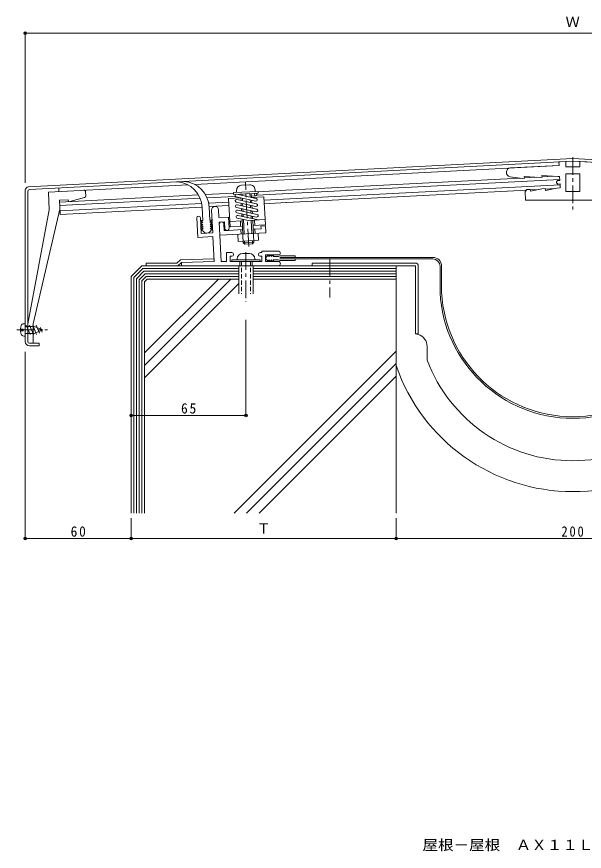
# Model space of a CAD drawing. Units: millimetres, scale not verified. Extents: x -378 to 378, y -270 to 258.
# Drawn here: x -377.8 to -56.6, y -269.9 to 202.9 of the extents above; entities that cross this region are included whole.
import ezdxf
from ezdxf.enums import TextEntityAlignment as Align

# ---------------------------------------------------------------- set-up
doc = ezdxf.new("R2010")
doc.units = ezdxf.units.MM
doc.header["$LTSCALE"] = 2
doc.header["$PDMODE"] = 32
doc.header["$PDSIZE"] = 1.6
doc.linetypes.add('CHAIN1', pattern=[8, 5, -1, 1, -1])
doc.linetypes.add('DASHED1', pattern=[1.8, 1.2, -0.6])
for name, color, linetype, lineweight in [('D-0', 3, 'Continuous', 9), ('D-1', 2, 'Continuous', 9), ('D-2', 4, 'Continuous', 9), ('D-3', 6, 'Continuous', 5), ('D-4', 7, 'Continuous', 9), ('D-5', 7, 'Continuous', 9)]:
    doc.layers.add(name, color=color, linetype=linetype, lineweight=lineweight)
doc.layers.add('F-0_F-0ﾚｲﾔ', color=2, linetype='Continuous')
doc.styles.add('ＭＳ ゴシック', font='')
doc.styles.get('ＭＳ ゴシック').set_extended_font_data('MS Gothic')

msp = doc.modelspace()

# ---------------------------------------------------------------- linework, layer by layer
at = {"layer": 'D-0'}
for p, q in [((-371.382, 106.453), (-63.036, 122.612)), ((-370.576, 104.993), (-63.036, 121.111)), ((245.153, 106.461), (-63.036, 122.612)), ((244.648, 104.985), (-63.036, 121.111)), ((-373.036, 18.965), (-373.036, 104.891)), ((-371.536, 18.965), (-371.536, 103.994)), ((-370.536, 17.965), (-365.036, 17.965)), ((-370.536, 16.465), (-365.036, 16.465)), ((-365.036, 17.965), (-365.036, 16.465))]:
    msp.add_line(p, q, dxfattribs=at)
for centre, radius, start, end in [((-371.036, 104.468), 2, 93.00046, 180), ((-370.536, 103.994), 1, 93.00078, 180), ((-370.536, 18.965), 2.5, 180, 270), ((-370.536, 18.965), 1, 180, 270)]:
    msp.add_arc(centre, radius, start, end, dxfattribs=at)
at = {"layer": 'D-1', "linetype": 'CHAIN1'}
for p, q in [((-63.036, 123.362), (-63.036, 93.662)), ((-246.487, 72.821), (-248.383, 109.004)), ((-248.036, 69.504), (-248.036, 41.321))]:
    msp.add_line(p, q, dxfattribs=at)
at = {"layer": 'D-1'}
for p, q in [((-276.973, 107.907), (-70.828, 118.71)), ((-70.827, 118.699), (-98.289, 117.26)), ((-70.931, 120.686), (-63.036, 121.1)), ((-70.931, 120.686), (-70.827, 118.699)), ((-67.036, 120.89), (-67.036, 117.89)), ((-55.141, 120.686), (-63.036, 121.1)), ((-59.036, 120.89), (-59.036, 117.89)), ((-67.036, 117.89), (-59.036, 117.89)), ((-67.036, 113.89), (-67.036, 103.89)), ((-67.036, 113.89), (-59.036, 113.89)), ((-59.036, 113.89), (-59.036, 103.89)), ((-227.396, 102.494), (-70.409, 110.721)), ((-225.406, 104.601), (-92.889, 111.546)), ((-91.471, 111.359), (-98.486, 112.285)), ((-91.471, 111.359), (-90.473, 111.411)), ((-90.525, 112.41), (-90.473, 111.411)), ((-90.525, 112.41), (-81.485, 111.882)), ((-90.486, 111.672), (-83.846, 112.02)), ((-81.485, 111.882), (-80.486, 111.934)), ((-80.539, 112.933), (-80.486, 111.934)), ((-80.5, 112.195), (-73.86, 112.543)), ((-72.343, 109.4), (-71.674, 110.143)), ((-72.312, 108.815), (-72.343, 109.4)), ((-72.312, 108.815), (-71.569, 108.146)), ((-71.674, 110.143), (-70.382, 110.211)), ((-70.5, 112.458), (-70.382, 110.211)), ((-280.989, 107.696), (-359.877, 103.562)), ((-353.886, 103.876), (-353.99, 105.862)), ((-253.373, 104.345), (-253.321, 103.347)), ((-250.534, 107.498), (-246.041, 107.733)), ((-242.888, 104.895), (-242.835, 103.896)), ((-241.1, 103.779), (-225.406, 104.601)), ((-237.842, 98.942), (-70.252, 107.726)), ((-224.935, 97.616), (-89.121, 104.734)), ((-87.124, 104.838), (-82.185, 105.097)), ((-80.646, 105.417), (-78.648, 105.522)), ((-78.636, 105.283), (-73.696, 105.542)), ((-72.157, 105.862), (-70.16, 105.967)), ((-71.569, 108.146), (-70.278, 108.214)), ((-70.278, 108.214), (-70.16, 105.967)), ((-359.877, 103.562), (-359.355, 93.596)), ((-353.572, 97.884), (-274.971, 102.003)), ((-353.467, 95.887), (-274.006, 100.051)), ((-339.471, 100.472), (-347.672, 98.193)), ((-338.855, 103.683), (-338.74, 101.488)), ((-270.977, 102.213), (-255.08, 103.046)), ((-270.011, 100.261), (-254.087, 101.095)), ((-257.896, 99.89), (-250.906, 100.257)), ((-257.896, 99.89), (-257.06, 83.912)), ((-255.039, 102.255), (-241.058, 102.988)), ((-253.678, 100.852), (-242.536, 98.432)), ((-253.359, 102.317), (-242.217, 99.897)), ((-253.202, 99.322), (-242.06, 96.901)), ((-250.987, 101.802), (-251.022, 102.466)), ((-250.83, 98.806), (-250.906, 100.257)), ((-250.177, 101.626), (-250.223, 102.507)), ((-250.02, 98.63), (-250.096, 100.074)), ((-245.72, 100.658), (-245.829, 102.738)), ((-244.914, 100.571), (-245.03, 102.78)), ((-242.49, 101.407), (-244.951, 101.278)), ((-244.914, 100.571), (-237.924, 100.937)), ((-241.917, 101.733), (-227.47, 102.49)), ((-241.058, 102.988), (-241.11, 103.986)), ((-237.924, 100.937), (-237.087, 84.959)), ((-90.08, 103.922), (-89.819, 98.929)), ((-67.036, 103.89), (-59.036, 103.89)), ((-353.625, 98.904), (-348.632, 99.165)), ((-353.205, 90.894), (-353.625, 98.904)), ((-353.31, 92.891), (-273.143, 97.092)), ((-353.205, 90.894), (-272.915, 95.102)), ((-348.578, 98.146), (-348.632, 99.165)), ((-269.148, 97.302), (-257.792, 97.897)), ((-268.92, 95.311), (-257.687, 95.9)), ((-253.521, 97.856), (-242.379, 95.436)), ((-253.364, 94.86), (-242.222, 92.44)), ((-253.045, 96.326), (-241.903, 93.905)), ((-250.673, 95.81), (-250.749, 97.254)), ((-249.863, 95.634), (-249.938, 97.078)), ((-245.563, 97.662), (-245.639, 99.106)), ((-245.406, 94.666), (-245.482, 96.11)), ((-244.753, 97.486), (-244.828, 98.929)), ((-244.596, 94.49), (-244.671, 95.934)), ((-237.737, 96.945), (-225.04, 97.611)), ((-225.04, 97.611), (-224.935, 97.616)), ((-89.819, 98.929), (-36.254, 98.929)), ((-359.355, 93.596), (-371.536, 28.881)), ((-353.363, 93.91), (-368.536, 28.881)), ((-266.889, 80.396), (-267.569, 93.379)), ((-263.339, 89.091), (-263.575, 93.588)), ((-253.207, 91.864), (-242.065, 89.444)), ((-252.888, 93.33), (-241.746, 90.909)), ((-252.731, 90.334), (-240.898, 87.763)), ((-250.516, 92.815), (-250.592, 94.258)), ((-250.359, 89.819), (-250.435, 91.262)), ((-249.706, 92.639), (-249.782, 94.082)), ((-249.549, 89.642), (-249.625, 91.086)), ((-245.249, 91.67), (-245.325, 93.114)), ((-245.092, 88.675), (-245.168, 90.118)), ((-244.439, 91.494), (-244.514, 92.938)), ((-244.282, 88.499), (-244.357, 89.942)), ((-275.266, 77.876), (-275.846, 88.939)), ((-273.378, 80.056), (-273.849, 89.044)), ((-267.179, 85.976), (-266.887, 80.396)), ((-263.339, 89.091), (-257.846, 89.379)), ((-263.208, 86.594), (-260.212, 86.751)), ((-263.208, 86.594), (-262.037, 64.255)), ((-260.45, 81.732), (-260.646, 85.477)), ((-260.016, 83.006), (-260.212, 86.751)), ((-257.519, 83.137), (-257.846, 89.379)), ((-257.216, 86.908), (-250.226, 87.275)), ((-253.05, 88.868), (-246.59, 87.465)), ((-251.067, 84.226), (-251.225, 87.222)), ((-249.572, 74.792), (-250.278, 88.266)), ((-249.035, 79.827), (-249.467, 88.09)), ((-246.59, 87.465), (-237.244, 87.955)), ((-244.64, 80.057), (-245.033, 87.547)), ((-243.58, 75.106), (-244.234, 87.589)), ((-243.078, 84.645), (-243.235, 87.641)), ((-273.378, 80.056), (-266.887, 80.396)), ((-262.816, 79.105), (-236.851, 80.465)), ((-260.45, 81.732), (-257.953, 81.863)), ((-257.945, 81.863), (-249.964, 82.282)), ((-257.059, 83.912), (-250.069, 84.279)), ((-250.832, 79.733), (-250.963, 82.229)), ((-244.077, 84.593), (-237.087, 84.959)), ((-243.973, 82.596), (-242.974, 82.648)), ((-242.974, 82.648), (-239.478, 82.831)), ((-242.843, 80.151), (-242.974, 82.648)), ((-239.557, 84.329), (-237.06, 84.46)), ((-239.557, 84.329), (-239.478, 82.831)), ((-237.06, 84.46), (-236.851, 80.465)), ((-275.266, 77.876), (-266.78, 78.321)), ((-266.78, 78.321), (-266.043, 64.256)), ((-252.58, 79.641), (-252.37, 75.647)), ((-252.37, 75.647), (-240.886, 76.249)), ((-248.825, 75.832), (-248.731, 74.035)), ((-244.431, 76.063), (-244.337, 74.265)), ((-241.095, 80.243), (-240.886, 76.249)), ((-249.572, 74.792), (-243.58, 75.106)), ((-248.731, 74.035), (-249.572, 74.792)), ((-248.731, 74.035), (-244.337, 74.265)), ((-244.337, 74.265), (-243.58, 75.106)), ((-256.036, 67.255), (-257.036, 67.255)), ((-257.036, 67.255), (-257.036, 64.255)), ((-246.036, 68.755), (-250.036, 68.755)), ((-239.036, 69.255), (-240.036, 69.255)), ((-239.036, 67.255), (-240.036, 67.255)), ((-239.036, 70.005), (-239.036, 69.255)), ((-239.036, 70.005), (-229.536, 70.005)), ((-239.036, 67.255), (-239.036, 64.255)), ((-237.036, 68.005), (-229.536, 68.005)), ((-285.174, 65.239), (-287.157, 63.255)), ((-284.536, 63.755), (-286.536, 61.755)), ((-285.174, 65.239), (-266.121, 65.754)), ((-284.536, 63.755), (-266.065, 64.255)), ((-284.536, 61.755), (-284.536, 63.755)), ((-259.036, 64.255), (-262.037, 64.255)), ((-257.036, 64.255), (-239.036, 64.255)), ((-256.036, 65.255), (-240.036, 65.255)), ((-256.036, 65.255), (-256.036, 64.255)), ((-253.036, 65.755), (-253.036, 65.255)), ((-252.036, 61.755), (-252.036, 45.901)), ((-251.536, 64.255), (-251.536, 61.755)), ((-250.536, 64.255), (-250.536, 61.755)), ((-245.536, 64.255), (-245.536, 61.755)), ((-244.536, 64.255), (-244.536, 61.755)), ((-244.036, 61.755), (-244.036, 45.901)), ((-243.036, 65.755), (-243.036, 65.255)), ((-240.036, 65.255), (-240.036, 64.255)), ((-373.865, 28.965), (-373.036, 28.965)), ((-373.036, 21.965), (-373.036, 28.965)), ((-368.536, 28.881), (-368.536, 17.965)), ((-375.621, 25.995), (-374.236, 25.995)), ((-375.621, 24.935), (-374.236, 24.935)), ((-374.236, 24.935), (-374.236, 25.995)), ((-373.036, 27.465), (-367.865, 27.465)), ((-372.383, 28.172), (-370.25, 22.958)), ((-370.527, 28.172), (-368.394, 22.958)), ((-368.672, 28.172), (-366.539, 22.958)), ((-363.036, 25.465), (-367.865, 27.465)), ((-363.036, 25.465), (-367.865, 23.465)), ((-366.817, 28.172), (-364.967, 23.649)), ((-364.41, 26.823), (-363.364, 24.267)), ((-373.865, 21.965), (-373.036, 21.965)), ((-373.036, 23.465), (-367.865, 23.465))]:
    msp.add_line(p, q, dxfattribs=at)
at = {"layer": 'D-1', "linetype": 'DASHED1'}
for p, q in [((-250.536, 64.255), (-250.536, 45.901)), ((-245.536, 64.255), (-245.536, 45.901))]:
    msp.add_line(p, q, dxfattribs=at)
at = {"layer": 'D-1', "color": 7, "linetype": 'CHAIN1'}
msp.add_line((-377.809, 25.465), (-360.437, 25.465), dxfattribs=at)
at = {"layer": 'D-1'}
for points in [[(-80.539, 112.933), (-71.499, 112.406), (-70.5, 112.458)], [(-90.08, 103.922), (-89.134, 104.973), (-87.137, 105.077)], [(-87.137, 105.077), (-87.084, 104.079), (-80.646, 105.417)], [(-78.648, 105.522), (-78.596, 104.523), (-72.157, 105.862)], [(-255.039, 102.255), (-255.091, 103.254), (-241.11, 103.986)], [(-256.036, 69.255), (-259.036, 69.255), (-259.036, 64.255)], [(-237.036, 68.005), (-237.036, 64.255), (-229.786, 64.255)], [(-304.536, 61.755), (-304.536, 63.255), (-287.157, 63.255)]]:
    msp.add_lwpolyline(points, dxfattribs=at)
msp.add_circle((-242.534, 102.16), 0.75, dxfattribs=at)
for centre, radius, start, end in [((-98.159, 114.763), 2.5, 93.00031, 262.47823), ((-339.853, 103.631), 1, 2.99918, 92.99921), ((-250.377, 104.502), 3, 92.99992, 182.99992), ((-245.884, 104.737), 3, 2.99991, 92.99992), ((-339.738, 101.436), 1, 285.52844, 3.0006), ((-253.518, 101.585), 0.75, 77.75453, 257.73474), ((-253.361, 98.589), 0.75, 77.75694, 257.73233), ((-242.377, 99.164), 0.75, 257.75694, 77.73233), ((-265.572, 93.483), 2, 3.00215, 182.99919), ((-253.204, 95.593), 0.75, 77.73474, 257.74583), ((-242.22, 96.168), 0.75, 257.75453, 77.73474), ((-274.847, 88.991), 1, 3, 183), ((-253.048, 92.597), 0.75, 77.73233, 257.75694), ((-252.89, 89.601), 0.75, 77.73474, 257.75453), ((-242.062, 93.173), 0.75, 257.74583, 77.74583), ((-241.905, 90.177), 0.75, 257.73474, 77.75453), ((-261.894, 85.411), 1.25, 2.99908, 182.9991), ((-258.768, 83.072), 1.25, 182.9991, 2.99918), ((-256.036, 68.255), 1, 270, 90), ((-250.036, 65.755), 3, 90, 180), ((-246.036, 65.755), 3, 0, 90), ((-240.036, 68.255), 1, 90, 270), ((-229.536, 69.005), 1, 270, 90), ((-229.786, 63.005), 1.25, 270, 90), ((-373.865, 27.465), 1.5, 90, 164.53389), ((-366.636, 25.465), 9, 164.53397, 176.62398), ((-366.636, 25.465), 9, 183.37602, 195.46603), ((-373.865, 23.465), 1.5, 195.46609, 270)]:
    msp.add_arc(centre, radius, start, end, dxfattribs=at)
at = {"layer": 'D-2'}
for p, q in [((-272.518, 87.533), (-272.902, 94.864)), ((-268.523, 87.742), (-268.908, 95.074)), ((-273.766, 87.468), (-272.518, 87.533)), ((-272.453, 86.285), (-273.766, 87.468)), ((-273.701, 86.219), (-272.453, 86.285)), ((-272.387, 85.036), (-273.701, 86.219)), ((-267.275, 87.808), (-268.523, 87.742)), ((-268.458, 86.494), (-267.275, 87.808)), ((-267.21, 86.559), (-268.458, 86.494)), ((-268.392, 85.246), (-267.21, 86.559)), ((-267.144, 85.311), (-268.392, 85.246)), ((-268.327, 83.998), (-267.144, 85.311)), ((-273.635, 84.971), (-272.387, 85.036)), ((-272.322, 83.788), (-273.635, 84.971)), ((-273.57, 83.723), (-272.322, 83.788)), ((-272.256, 82.54), (-273.57, 83.723)), ((-272.256, 82.54), (-273.505, 82.474)), ((-271.575, 80.737), (-273.505, 82.474)), ((-268.751, 80.885), (-267.014, 82.815)), ((-267.079, 84.063), (-268.327, 83.998)), ((-268.262, 82.749), (-267.079, 84.063)), ((-268.262, 82.749), (-267.014, 82.815)), ((-236.978, 66.329), (-236.191, 67.117)), ((-232.566, 67.117), (-229.566, 67.117)), ((-229.566, 67.117), (-228.975, 67.467)), ((-220.25, 67.467), (-228.975, 67.467)), ((-142.324, 66.567), (-228.975, 66.567)), ((-220.25, 67.467), (-220.25, 66.567)), ((-236.978, 65.905), (-236.191, 65.117)), ((-232.566, 65.117), (-229.566, 65.117)), ((-229.566, 65.117), (-228.975, 64.767)), ((-142.324, 65.666), (-228.975, 65.666)), ((-220.25, 64.767), (-228.975, 64.767)), ((-220.25, 64.767), (-220.25, 65.666)), ((-210.536, 63.355), (-152.136, 63.355)), ((-210.536, 63.355), (-210.536, 61.755)), ((-152.136, 61.755), (-210.536, 61.755)), ((-163.036, 5.305), (-163.036, 61.755)), ((-150.536, 61.755), (-150.536, 23.355)), ((-138.224, 61.567), (-138.224, 46.657)), ((-137.324, 61.567), (-137.324, 46.657)), ((-150.506, 22.861), (-152.136, 23.355)), ((-145.536, 16.162), (-145.536, 8.355))]:
    msp.add_line(p, q, dxfattribs=at)
at = {"layer": 'D-2', "linetype": 'CHAIN1'}
msp.add_line((-200.536, 65.563), (-200.536, 43.776), dxfattribs=at)
at = {"layer": 'D-2'}
for points in [[(-236.191, 67.117), (-236.082, 67.211), (-235.893, 67.369), (-235.699, 67.516), (-235.495, 67.646), (-235.371, 67.711), (-235.316, 67.736), (-235.22, 67.776), (-235.123, 67.812), (-235.024, 67.847), (-234.966, 67.867)], [(-235.066, 67.117), (-234.926, 67.227), (-234.682, 67.412), (-234.43, 67.579), (-234.166, 67.719), (-234.005, 67.783), (-233.965, 67.796), (-233.897, 67.818), (-233.827, 67.837), (-233.757, 67.856), (-233.716, 67.867)], [(-233.816, 67.117), (-233.676, 67.227), (-233.432, 67.412), (-233.18, 67.579), (-232.916, 67.719), (-232.755, 67.783), (-232.715, 67.796), (-232.646, 67.818), (-232.577, 67.837), (-232.466, 67.867)], [(-236.191, 65.117), (-236.082, 65.023), (-235.893, 64.865), (-235.699, 64.718), (-235.495, 64.587), (-235.371, 64.523), (-235.316, 64.498), (-235.22, 64.458), (-235.123, 64.421), (-235.024, 64.386), (-234.966, 64.367)], [(-235.066, 65.117), (-234.926, 65.006), (-234.682, 64.822), (-234.43, 64.654), (-234.166, 64.514), (-234.005, 64.45), (-233.965, 64.437), (-233.897, 64.416), (-233.827, 64.396), (-233.757, 64.377), (-233.716, 64.367)], [(-233.816, 65.117), (-233.676, 65.006), (-233.432, 64.822), (-233.18, 64.654), (-232.916, 64.514), (-232.755, 64.45), (-232.715, 64.437), (-232.646, 64.416), (-232.577, 64.396), (-232.466, 64.367)], [(-150.536, 23.355), (-152.136, 23.355), (-152.136, 61.755)]]:
    msp.add_lwpolyline(points, dxfattribs=at)
for centre, radius, start, end in [((-287.898, 94.394), 15, 1.79433, 87.13452), ((-283.903, 94.604), 15, 1.79431, 87.13472), ((-270.237, 82.224), 2, 228, 318), ((-236.766, 66.117), 0.3, 135, 225), ((-232.255, 67.124), 2.811, 164.66914, 180.13989), ((-231.005, 67.124), 2.811, 164.66914, 180.13989), ((-229.755, 67.124), 2.811, 164.66914, 180.13989), ((-142.324, 61.567), 5, 0, 90), ((-232.255, 65.11), 2.811, 179.86011, 195.33086), ((-231.005, 65.11), 2.811, 179.86011, 195.33086), ((-229.755, 65.11), 2.811, 179.86011, 195.33086), ((-152.136, 61.755), 1.6, 0, 90), ((-142.324, 61.567), 4.1, 0, 90), ((-63.036, 50.708), 75.297, 183.08394, 356.91606), ((-63.036, 50.708), 74.397, 183.08394, 356.91606), ((-152.536, 16.162), 7, 0, 73.14159), ((-63.032, 39.568), 105.711, 198.91229, 341.08836), ((-63.032, 39.568), 88.211, 200.72241, 339.27876)]:
    msp.add_arc(centre, radius, start, end, dxfattribs=at)
at = {"layer": 'D-3'}
for p, q in [((-307.036, 61.755), (-313.036, 55.755)), ((-307.036, 61.755), (-163.036, 61.755)), ((-163.036, 61.755), (-163.036, -78.245)), ((-306.415, 60.255), (-311.536, 55.134)), ((-305.793, 58.755), (-310.036, 54.513)), ((-305.172, 57.255), (-308.536, 53.891)), ((-306.415, 60.255), (-252.036, 60.255)), ((-305.793, 58.755), (-252.036, 58.755)), ((-305.172, 57.255), (-252.036, 57.255)), ((-244.036, 60.255), (-163.036, 60.255)), ((-244.036, 58.755), (-163.036, 58.755)), ((-244.036, 57.255), (-163.036, 57.255)), ((-313.036, 55.755), (-313.036, -78.245)), ((-311.536, 55.134), (-311.536, -78.245)), ((-310.036, 54.513), (-310.036, -78.245)), ((-308.536, 53.891), (-308.536, -78.245)), ((-304.551, 55.755), (-307.036, 53.27)), ((-307.036, 53.27), (-307.036, -78.245)), ((-303.929, 54.255), (-305.536, 52.649)), ((-305.536, 5.337), (-256.618, 54.255)), ((-305.536, 12.408), (-263.689, 54.255)), ((-305.536, 52.649), (-305.536, -78.245)), ((-304.551, 55.755), (-252.036, 55.755)), ((-303.929, 54.255), (-252.036, 54.255)), ((-244.036, 55.755), (-163.036, 55.755)), ((-244.036, 54.255), (-163.036, 54.255)), ((-305.536, -1.734), (-252.036, 51.766)), ((-254.768, -78.245), (-163.036, 13.487)), ((-247.697, -78.245), (-163.036, 6.416)), ((-240.625, -78.245), (-163.036, -0.655))]:
    msp.add_line(p, q, dxfattribs=at)
at = {"layer": 'D-4'}
for p, q in [((-373.036, 194.221), (-373.036, 108.891)), ((-373.036, 193.621), (246.964, 193.621)), ((-373.036, -93.315), (-373.036, 13.033)), ((-313.036, -93.315), (-313.036, -81.219)), ((-163.036, -93.315), (-163.036, -81.219)), ((-313.036, -92.715), (-373.036, -92.715))]:
    msp.add_line(p, q, dxfattribs=at)
for p in [(-373.036, 193.621), (-373.036, -92.715), (-313.036, -92.715)]:
    msp.add_point(p, dxfattribs=at)
at = {"layer": 'D-5'}
for p, q in [((-248.036, -22.959), (-248.036, 31.17)), ((-313.036, -22.959), (-248.036, -22.959)), ((-313.036, -22.959), (-313.036, -23.559)), ((-313.036, -92.715), (-313.036, -93.315)), ((-313.036, -92.715), (186.964, -92.715)), ((-163.036, -92.715), (-163.036, -93.315))]:
    msp.add_line(p, q, dxfattribs=at)
for p in [(-313.036, -22.959), (-248.036, -22.959), (-313.036, -92.715), (-163.036, -92.715)]:
    msp.add_point(p, dxfattribs=at)

# ---------------------------------------------------------------- texts
at = {"layer": 'D-4', "color": 2, "insert": (-347.286, -91.715), "char_height": 5.865, "attachment_point": 7, "style": 'ＭＳ ゴシック'}
msp.add_mtext('\\T1.27;\\W0.95;60', dxfattribs=at)
at = {"layer": 'D-5', "color": 2, "style": 'ＭＳ ゴシック'}
for s, p in [('Ｗ', (-67.146, 195.296)), ('Ｔ', (-242.036, -91.715))]:
    msp.add_text(s, height=5.865, dxfattribs=at).set_placement(p, align=Align.BOTTOM_LEFT)
at = {"layer": 'D-5', "color": 2, "char_height": 5.865, "attachment_point": 7, "style": 'ＭＳ ゴシック'}
for s, insert in [('\\T1.27;\\W0.95;65', (-284.786, -21.959)), ('\\T1.27;\\W0.9;200', (-69.536, -91.715))]:
    msp.add_mtext(s, dxfattribs=dict(at, insert=insert))
at = {"layer": 'F-0_F-0ﾚｲﾔ', "style": 'ＭＳ ゴシック', "width": 1.1}
msp.add_text('屋根－屋根\u3000ＡＸ１１Ｌ－２００Ｇ\u3000遮炎性能', height=5.865, dxfattribs=at).set_placement((-148.161, -270.993), align=Align.BOTTOM_LEFT)

doc.saveas('drawing.dxf')
